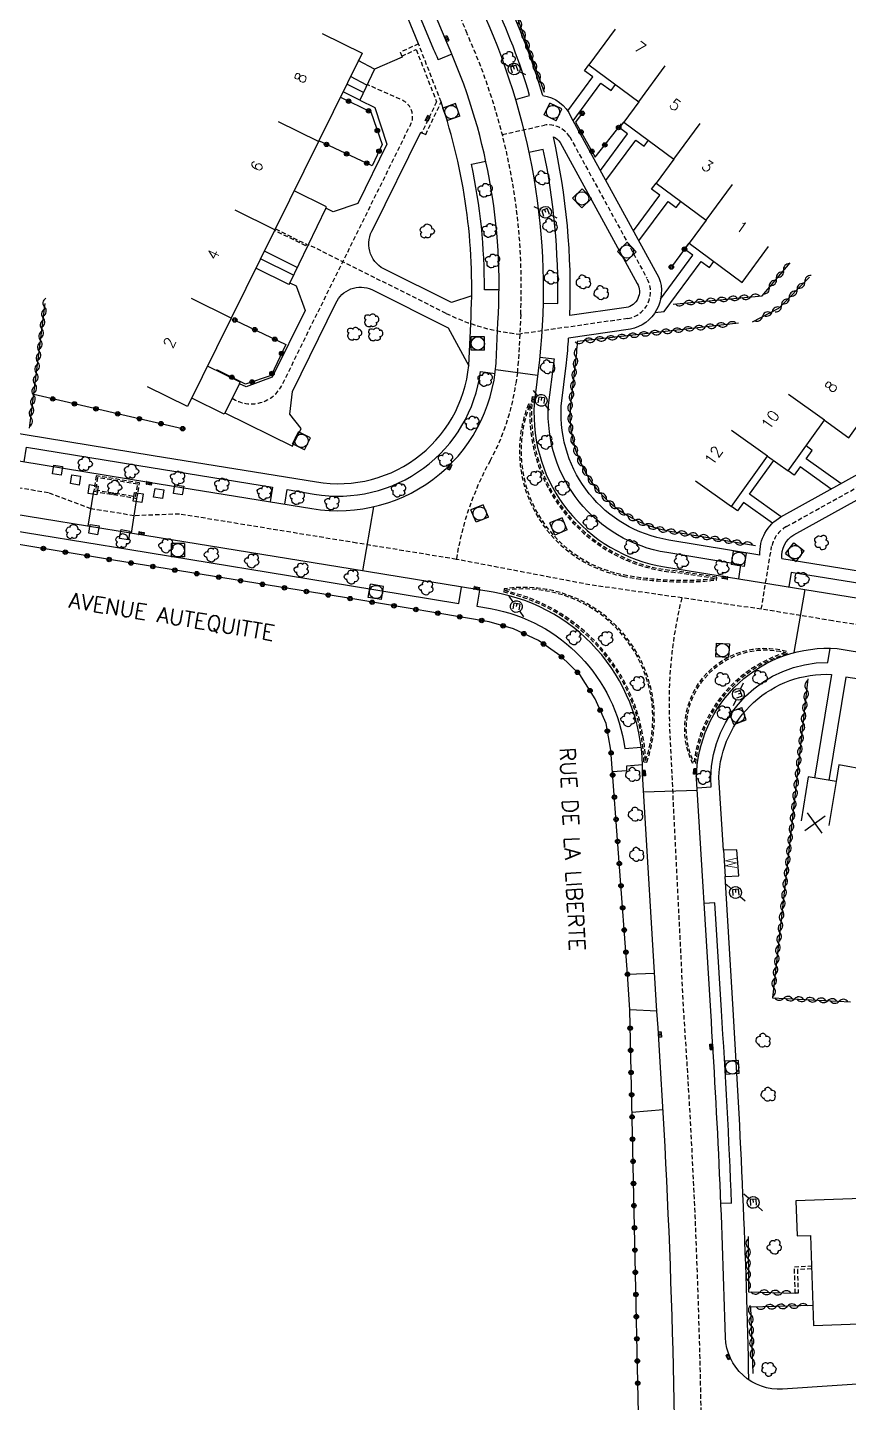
# Model space of a CAD drawing. Header units: millimetres. Extents: x 150999 to 152000, y 125999 to 127001.
# Drawn here: x 151575.3 to 151667.7, y 126231.1 to 126386 of the extents above; entities that cross this region are included whole.
import ezdxf
from ezdxf.enums import TextEntityAlignment as Align

# ---------------------------------------------------------------- set-up
doc = ezdxf.new("R2010")
doc.units = ezdxf.units.MM
doc.linetypes.add('DASHED', pattern=[0.75, 0.5, -0.25])
doc.layers.get('0').update_dxf_attribs({"linetype": 'CONTINUOUS'})
for name, color, linetype in [('W0001', 6, 'DASHED'), ('W0008', 7, 'CONTINUOUS'), ('W0100', 7, 'CONTINUOUS'), ('W0112', 1, 'DASHED'), ('W0300', 7, 'CONTINUOUS'), ('W0310', 3, 'CONTINUOUS'), ('W0322', 7, 'CONTINUOUS'), ('W0334', 7, 'CONTINUOUS'), ('W0400', 7, 'CONTINUOUS'), ('W0420', 7, 'CONTINUOUS'), ('W0471', 7, 'CONTINUOUS'), ('W0984', 7, 'CONTINUOUS'), ('W0989', 7, 'CONTINUOUS'), ('W0991', 7, 'CONTINUOUS'), ('W1102', 7, 'CONTINUOUS')]:
    doc.layers.add(name, color=color, linetype=linetype)
doc.styles.get("Standard").update_dxf_attribs({"font": 'romans.shx', "width": 0.85})

# ---------------------------------------------------------------- blocks, each defined once
blk = doc.blocks.new('t991o')
at = {"color": 0, "linetype": 'Continuous'}
for p, q in [((-1, 1), (1, -1)), ((-1, -1), (1, 1))]:
    blk.add_line(p, q, dxfattribs=at)
blk = doc.blocks.new('t322o')
at = {"color": 0, "linetype": 'Continuous'}
for radius in [0.25, 0.15]:
    blk.add_circle((0, 0), radius, dxfattribs=at)
blk = doc.blocks.new('t310o')
at = {"color": 0, "linetype": 'Continuous'}
for centre, start, end in [((-0.5, 0.38), 216.8699, 323.1304), ((0.5, -0.37), 36.8699, 143.1303)]:
    blk.add_arc(centre, 0.625, start, end, dxfattribs=at)
blk = doc.blocks.new('T300')
for p, q in [((-0.8, 0.51), (-0.86, 0.34)), ((-0.86, 0.34), (-0.86, 0.17)), ((-0.86, 0.17), (-0.74, 0.06)), ((-0.69, 0.63), (-0.8, 0.51)), ((-0.8, -0.06), (-0.74, 0.06)), ((-0.74, 0.06), (-0.69, 0.11)), ((-0.57, 0.69), (-0.69, 0.63)), ((-0.46, 0.69), (-0.57, 0.69)), ((-0.29, 0.63), (-0.46, 0.69)), ((-0.29, 0.63), (-0.17, 0.74)), ((-0.23, 0.57), (-0.29, 0.63)), ((-0.17, 0.74), (-0.06, 0.8)), ((-0.06, 0.8), (0.06, 0.8)), ((0.06, 0.8), (0.23, 0.74)), ((0.23, 0.74), (0.34, 0.63)), ((0.34, 0.63), (0.4, 0.51)), ((0.46, 0.46), (0.34, 0.46)), ((0.4, 0.51), (0.4, 0.46)), ((0.57, 0.4), (0.46, 0.46)), ((0.57, 0.4), (0.69, 0.29)), ((0.69, 0.29), (0.74, 0.17)), ((0.74, 0.06), (0.69, -0.17)), ((0.74, 0.17), (0.74, 0.06)), ((-0.8, -0.17), (-0.8, -0.06)), ((-0.8, -0.23), (-0.8, -0.17)), ((-0.74, -0.34), (-0.8, -0.23)), ((-0.69, -0.4), (-0.74, -0.34)), ((-0.51, -0.46), (-0.69, -0.4)), ((-0.4, -0.46), (-0.51, -0.46)), ((-0.4, -0.46), (-0.34, -0.46)), ((-0.34, -0.46), (-0.34, -0.4)), ((-0.34, -0.51), (-0.34, -0.46)), ((-0.29, -0.63), (-0.34, -0.51)), ((-0.17, -0.74), (-0.29, -0.63)), ((-0.06, -0.8), (-0.17, -0.74)), ((0.06, -0.8), (-0.06, -0.8)), ((0.17, -0.74), (0.06, -0.8)), ((0.23, -0.69), (0.17, -0.74)), ((0.29, -0.46), (0.23, -0.46)), ((0.29, -0.63), (0.23, -0.69)), ((0.46, -0.4), (0.29, -0.46)), ((0.34, -0.51), (0.29, -0.63)), ((0.34, -0.51), (0.34, -0.46)), ((0.57, -0.34), (0.46, -0.4)), ((0.63, -0.29), (0.57, -0.34)), ((0.69, -0.17), (0.63, -0.29))]:
    blk.add_line(p, q)
blk = doc.blocks.new('t112o')
at = {"color": 0, "linetype": 'Continuous'}
for p, q in [((-0.5, 0.5), (0.5, 0.5)), ((-0.5, -0.5), (-0.5, 0.5)), ((0.5, 0.5), (0.5, -0.5)), ((0.5, -0.5), (-0.5, -0.5))]:
    blk.add_line(p, q, dxfattribs=at)
blk = doc.blocks.new('T400')
for p, q in [((-0.15, 0.3), (0.15, 0.3)), ((-0.15, -0.25), (-0.15, 0.3)), ((-0.15, 0.15), (0.15, 0.15)), ((-0.15, 0), (0.15, 0)), ((0.15, 0.3), (0.15, -0.25)), ((-0.15, -0.15), (0.15, -0.15)), ((-0.15, -0.25), (-0.15, -0.3)), ((-0.15, -0.3), (0.15, -0.3)), ((0.15, -0.3), (0.15, -0.25))]:
    blk.add_line(p, q)
blk = doc.blocks.new('T471')
for p, q in [((-0.333334, 0.333334), (-0.333334, -0.333334)), ((-0.333334, 0.333334), (0.333334, 0.333334)), ((-0.333334, 0), (0, 0)), ((0.500001, 0.500001), (1.000002, 1.000002)), ((-0.500001, -0.500001), (-1.000002, -1.000002)), ((-0.333334, -0.333334), (0.333334, -0.333334))]:
    blk.add_line(p, q)
blk.add_ellipse((0, 0), major_axis=(0.471405, 0.471405), ratio=1, start_param=5.4977871438, end_param=11.780972451)
blk = doc.blocks.new('T420')
for p, q in [((0.75, 0.75), (-0.75, 0.75)), ((-0.75, 0.75), (-0.75, -0.75)), ((0.75, 0.75), (0.75, -0.75)), ((0.75, -0.75), (-0.75, -0.75))]:
    blk.add_line(p, q)
blk.add_ellipse((0, 0), major_axis=(-0.53, 0.53), ratio=1, start_param=3.926991, end_param=10.210176)

msp = doc.modelspace()

# ---------------------------------------------------------------- linework, layer by layer
at = {"layer": 'W0001'}
for points in [[(151537.05, 126614.23), (151548.92, 126579.41), (151562.37, 126537.98), (151575.21, 126504.15), (151582.55, 126486.36), (151589.9, 126468.8), (151596.44, 126453.05), (151601.99, 126439.77), (151608.05, 126425.29), (151618.48, 126400.32), (151624.76, 126385.28, -0.117883), (151630.79, 126353.66), (151630.54, 126348.4, -0.015802), (151630.44, 126347.12), (151630.25, 126345.82, -0.089197), (151627.35, 126337.18, 0.086121), (151623.54, 126326.07, 8.691263)], [(151628.73, 126373.92), (151633.46, 126374.98, -0.29291), (151636.31, 126373.67), (151644.99, 126357.76, -0.523816), (151642.86, 126353.2), (151630.68, 126351.45, -0.094046), (151622.41, 126353.78), (151606.88, 126361.52)], [(151657.88, 126320.46), (151659.04, 126327.51, -0.215138), (151660.7, 126329.76), (151682.35, 126341.79, 0.209226), (151684.58, 126345.47), (151685.42, 126348.97, -0.14973), (151689.01, 126353.5), (151700.94, 126360.48, -0.192628), (151708.02, 126361.87), (151711.35, 126361.24)], [(151750.38, 126305.21), (151713.18, 126311.4, -0.119765), (151708.44, 126313.39, 0.24), (151698.58, 126315.01, -0.119765), (151693.45, 126314.65), (151665.94, 126319.14), (151662.31, 126319.74), (151657.88, 126320.46), (151638.59, 126323.2), (151623.54, 126326.07), (151612.32, 126327.91), (151592.38, 126331.17), (151587.29, 126330.98), (151582.42, 126331.77), (151577.64, 126333.56), (151554.78, 126337.32, -0.139565), (151544.81, 126342.01, 0.295321), (151534.91, 126343.44, -0.12364), (151526.72, 126341.9), (151503.11, 126345.8), (151489.67, 126348.16, 0.109285), (151471.89, 126347.37, 0.212239), (151449.84, 126328.54, 0.018837), (151447.25, 126320.14, 0.041296)], [(151640.27, 126039.01, 0.042494), (151641.99, 126050.66, 0.000992), (151649.15, 126152.83, 0.034443), (151649.16, 126274.99), (151647.55, 126307.54, -0.073503), (151648.93, 126321.73, -1.783596)]]:
    msp.add_lwpolyline(points, format="xyb", dxfattribs=at)
at = {"layer": 'W0001', "flags": 128}
msp.add_lwpolyline([(151598.32, 126344.21, 0.449615), (151603.97, 126345.77), (151607.78, 126353.55), (151613.71, 126365.52), (151618.28, 126374.81, 0.442223), (151617.56, 126377.75), (151613.51, 126379.55)], format="xyb", dxfattribs=at)
at = {"layer": 'W0008'}
for points in [[(151763.23, 126502.82, 0.04784), (151738.65, 126543.01, 0.037428), (151713.93, 126571.65, 0.026113), (151676.15, 126603.66, 0.043958), (151645.47, 126626.27, 0.06869), (151615.89, 126637.24, -0.067758), (151606.11, 126641.3), (151586.22, 126653.91, 0.190937), (151564.94, 126657.36, 0.061077), (151535.82, 126646.97), (151496.35, 126627.17, 0.390129), (151493.8, 126619.04), (151499.22, 126608.77, -0.421219), (151497.79, 126604.32, 0.00231), (151458, 126584.35), (151443.59, 126577.08), (151441.44, 126575.97), (151435.75, 126573.12, -0.483704), (151417.29, 126583.22, -0.000014), (151404.9, 126655.69)], [(151626.13, 126388.57, -0.137109), (151632.91, 126348.56), (151632.32, 126343.59, 0.386418), (151646.98, 126325.24), (151684.62, 126319.15, 0.395089), (151703.99, 126332.49), (151708.38, 126359.12, 0.062767), (151710.49, 126383.18, 0.103049), (151703.32, 126413.24)], [(151539.35, 126390.47, -0.112893), (151543.24, 126360.53), (151542.83, 126356, 0.383021), (151555.26, 126340.29), (151588.93, 126334.77), (151607.29, 126331.8, 0.461073), (151628.06, 126349.13), (151628.23, 126352.74, 0.12196), (151622.47, 126384.29), (151616.17, 126399.36)], [(151617.4, 126382.75), (151617.45, 126382.65), (151614.33, 126381.29), (151612.68, 126377.8), (151614.39, 126376.96), (151615.72, 126372.84), (151612.45, 126366.14), (151609.68, 126365.21), (151608.87, 126365.63), (151608.87, 126365.63), (151604.81, 126357.23), (151605.5, 126356.89), (151606.52, 126354.09), (151602.83, 126346.58), (151599.9, 126345.52), (151599.15, 126345.84), (151597.48, 126342.57), (151605.09, 126338.82), (151606.08, 126340.81), (151604.82, 126342.41), (151605.11, 126344.96), (151609.98, 126354.91, -0.415514), (151614.03, 126356.46), (151622.62, 126352.16), (151624.94, 126347.86)], [(151633.27, 126378.31, -0.263219), (151636.44, 126375.93), (151646.36, 126357.83, -0.455029), (151643.16, 126351.98), (151636.19, 126351)], [(151625.28, 126355.74), (151623.02, 126355), (151615.38, 126358.79, -0.432977), (151614.18, 126363.31), (151619.57, 126374.18), (151619.67, 126374.13)], [(151634.47, 126373.65, -0.152608), (151635.23, 126373.03), (151643.9, 126357.14, -0.524062), (151642.66, 126354.43), (151636.32, 126353.52)], [(151657.72, 126326.54, -0.286141), (151660.09, 126330.85), (151681.68, 126342.85, 0.209137), (151683.34, 126345.69), (151684.22, 126349.34, -0.152849), (151688.34, 126354.55), (151700.28, 126361.54, -0.140886), (151706.09, 126363.29)], [(151660.2, 126326.15, -0.291016), (151661.55, 126328.85), (151681.82, 126340.05, 0.264783), (151685.81, 126345.4), (151686.69, 126348.75, -0.165876), (151689.9, 126352.59), (151702.17, 126359.62, -0.097649), (151705.6, 126360.73)], [(151694.8, 126229.59, 1.53431), (151688.09, 126242.71), (151687.22, 126240.85, -0.268545), (151678.71, 126233.86), (151660.28, 126232.62, -0.42406), (151653.84, 126238.44, 0.009526), (151652.18, 126275.2), (151650.58, 126301.4, -0.431785), (151666.43, 126316.03), (151696.44, 126311.08), (151722.21, 126306.86), (151740.99, 126303.75), (151749.88, 126302.26), (151767.91, 126299.25, -0.1364), (151776.14, 126295.42, -0.252866), (151781.15, 126280.07), (151779.33, 126270.06, 0.000633), (151769.57, 126220.09, 0.010842)]]:
    msp.add_lwpolyline(points, format="xyb", dxfattribs=at)
msp.add_lwpolyline([(151505.32, 126342.38), (151489.15, 126345.21, 0.109018), (151472.7, 126344.5, 0.210632), (151452.6, 126327.4, 0.064616), (151446.63, 126298.76, 0.041405), (151445.64, 126268.03, 0.032805), (151447.85, 126245.81, -0.004839), (151457.5, 126187.79, -0.004903), (151459.36, 126177.04, 0.0007), (151484.18, 126024.63, 0.441234), (151491.77, 126019.69), (151497.09, 126021.07, 0.001673), (151534.21, 126030.73), (151581.59, 126043.13, -0.095314), (151626.31, 126045.18), (151631.01, 126044.47, 0.437454), (151639.01, 126050.87, 0.000992), (151646.17, 126153.04, 0.034443), (151646.12, 126275.2), (151644.49, 126301.93, 0.375123), (151627.68, 126322.36), (151611.84, 126324.95), (151587.1, 126329), (151536.42, 126337.26)], format="xyb", close=True, dxfattribs=at)
at = {"layer": 'W0100'}
for points in [[(151608.45, 126385.3), (151612.93, 126383.09), (151603.12, 126363.17), (151593.29, 126343.28), (151588.8, 126345.5)], [(151681.68, 126293.45), (151682.49, 126298.39), (151679.56, 126298.87), (151679.85, 126300.64), (151673.13, 126301.73), (151666.61, 126302.91), (151666.3, 126301.04), (151663.16, 126301.56), (151662.35, 126296.62)]]:
    msp.add_lwpolyline(points, dxfattribs=at)
at = {"layer": 'W0100', "flags": 128}
for points in [[(151641.44, 126385.79), (151638.47, 126381.77), (151644.08, 126377.62), (151642.39, 126375.33), (151648.04, 126371.16), (151646.03, 126368.44), (151651.67, 126364.27), (151649.75, 126361.67), (151655.71, 126357.27), (151658.68, 126361.29)], [(151650.46, 126334.93), (151654.52, 126332.02), (151658.59, 126337.69), (151660.9, 126336.03), (151665, 126341.73), (151667.74, 126339.76), (151671.83, 126345.46), (151674.46, 126343.58), (151678.78, 126349.6), (151674.72, 126352.51)]]:
    msp.add_lwpolyline(points, dxfattribs=at)
at = {"layer": 'W0100'}
msp.add_lwpolyline([(151655.34, 126290.43), (151655.14, 126293.37), (151653.61, 126293.3), (151653.8, 126290.36)], close=True, dxfattribs=at)
msp.add_lwpolyline([(151661.77, 126253.8), (151661.91, 126249.86), (151663.41, 126249.91), (151663.77, 126239.79), (151668.94, 126239.96, 1.378553), (151671.26, 126239.99), (151679.17, 126240.34), (151678.67, 126254.41)], format="xyb", close=True, dxfattribs=at)
at = {"layer": 'W0112'}
for points in [[(151617.4, 126382.75), (151619.03, 126383.49), (151621.32, 126377.61), (151619.67, 126374.13), (151620.1, 126373.92), (151621.84, 126377.59), (151619.29, 126384.13), (151617.21, 126383.18)], [(151583.02, 126335.48), (151582.73, 126333.74), (151587.6, 126332.94), (151587.89, 126334.68)], [(151583.17, 126335.28), (151582.94, 126333.89), (151587.45, 126333.15), (151587.68, 126334.54)]]:
    msp.add_lwpolyline(points, close=True, dxfattribs=at)
for points in [[(151603.18, 126363.29), (151606.69, 126361.56), (151606.61, 126361.39), (151603.09, 126363.12)], [(151663.54, 126246.16), (151661.94, 126246.08), (151662.03, 126243.41), (151661.7, 126243.4), (151661.6, 126246.39), (151663.53, 126246.49)]]:
    msp.add_lwpolyline(points, dxfattribs=at)
for points in [[(151631.66, 126343.54, 0.471185), (151642.33, 126324.17, 0.074619), (151652.84, 126323.74), (151652.86, 126324.05), (151647.85, 126324.81, -0.400079), (151632.03, 126343.52)], [(151631.78, 126343.35, 0.468444), (151642.37, 126324.35, 0.073515), (151652.67, 126323.9), (151647.83, 126324.63, -0.397048), (151631.84, 126343.35)], [(151644.98, 126303.24, 0.567415), (151628.92, 126322.75), (151628.91, 126322.38, -0.34481), (151644.67, 126303.25)], [(151644.86, 126303.43, 0.561056), (151629.1, 126322.6), (151629.09, 126322.52, -0.340413), (151644.84, 126303.43)]]:
    msp.add_lwpolyline(points, format="xyb", close=True, dxfattribs=at)
at = {"layer": 'W0112', "flags": 128}
for points in [[(151660.74, 126315.42, 0.30065), (151650.46, 126303.08), (151650.13, 126303.11, -0.643329), (151660.76, 126315.72)], [(151660.57, 126315.56, 0.29515), (151650.31, 126303.28), (151650.25, 126303.28, -0.633401), (151660.57, 126315.58)]]:
    msp.add_lwpolyline(points, format="xyb", close=True, dxfattribs=at)
at = {"layer": 'W0310'}
for points in [[(151628.42, 126391.44), (151630.25, 126387.52), (151633.43, 126378.68)], [(151647.95, 126354.81), (151657.96, 126355.76), (151661.14, 126359.48)], [(151656.89, 126352.83), (151659.86, 126354.37), (151663.32, 126357.86)], [(151575.5, 126340.83), (151577.26, 126354.88)], [(151663.11, 126312.63), (151659.14, 126276.69), (151667.92, 126276.22)], [(151656.4, 126249.79), (151656.42, 126243.58), (151661.7, 126243.4)], [(151663.69, 126242.03), (151656.66, 126241.84), (151656.93, 126234.37)]]:
    msp.add_lwpolyline(points, dxfattribs=at)
msp.add_lwpolyline([(151655.31, 126352.68), (151637.16, 126350.59, -0.007834), (151636.94, 126348.11), (151636.35, 126343.23, 0.384204), (151647.63, 126329.24), (151657.21, 126327.63)], format="xyb", dxfattribs=at)
at = {"layer": 'W0322'}
for points in [[(151619.29, 126384.13), (151617.24, 126389.2), (151615.96, 126389.02)], [(151610.49, 126378.13), (151613.93, 126376.47), (151615.19, 126372.81), (151614.09, 126370.4), (151608.07, 126373.22)], [(151637.72, 126376.31), (151636.98, 126375.3), (151639.17, 126371.38), (151642.15, 126375.13)], [(151649.65, 126361.58), (151647.75, 126359)], [(151598.61, 126353.03), (151604.36, 126350.26), (151602.7, 126346.79), (151599.83, 126345.8), (151596.57, 126347.43)], [(151592.74, 126340.79), (151575.98, 126344.63)], [(151642.82, 126279.34), (151640.95, 126304.56), (151640.4, 126307.59), (151639.18, 126310.37), (151637.45, 126313.09), (151635.31, 126315.17), (151632.79, 126316.94), (151630, 126318.24), (151627.26, 126319.04), (151612.14, 126321.57), (151584.96, 126325.98), (151543.43, 126332.86), (151519.6, 126336.85)], [(151637.59, 126081.01), (151642.91, 126154.16), (151644.61, 126203.64), (151643.07, 126275.33)]]:
    msp.add_lwpolyline(points, dxfattribs=at)
at = {"layer": 'W0334'}
for points in [[(151633.27, 126378.31, 0.039261), (151628.92, 126389.81), (151627.9, 126392.24), (151633.67, 126394.59)], [(151623.04, 126382.98), (151621.52, 126382.34, 0.005423), (151620.95, 126383.63), (151618.19, 126390.25), (151619.71, 126390.88)], [(151559.62, 126348.98), (151550.87, 126345.34, 0.112429), (151555.77, 126343.29), (151589.42, 126337.78), (151607.79, 126334.8, 0.451836), (151625, 126348.71), (151625.2, 126353.38, 0.094713), (151621.84, 126377.59)], [(151636.32, 126353.52, 0.064688), (151634.47, 126373.65)], [(151628.36, 126356.43), (151626.71, 126356.44, 0.054711), (151625.25, 126370.57), (151626.87, 126370.91)], [(151657.72, 126326.54), (151647.47, 126328.25, -0.384785), (151635.36, 126343.31), (151635.95, 126348.22, 0.008884), (151636.19, 126351)], [(151604.26, 126332.29), (151604.52, 126333.92), (151607.56, 126333.42, 0.425462), (151626.28, 126347.23), (151627.91, 126347.02)], [(151660.2, 126326.15), (151685.09, 126322.16, 0.009523), (151685.63, 126322.09), (151686.02, 126323.93)], [(151626.16, 126322.61), (151625.86, 126320.78), (151627.38, 126320.53, -0.325662), (151642.51, 126304.75), (151644.36, 126304.9)], [(151650.64, 126300.34), (151652.24, 126300.44), (151652.18, 126301.44, -0.409578), (151665.38, 126314.47), (151665.64, 126316.07)], [(151653.61, 126293.3), (151653.1, 126301.5, -0.418224), (151665.78, 126313.11), (151663.87, 126301.44)], [(151656.48, 126233.65, 0.010781), (151654.7, 126275.36), (151653.8, 126290.36)], [(151653.32, 126253.6), (151654.54, 126253.56, 0.005623), (151653.39, 126275.27), (151652.66, 126287.39), (151651.44, 126287.32)]]:
    msp.add_lwpolyline(points, format="xyb", dxfattribs=at)
at = {"layer": 'W0334', "flags": 128}
for points in [[(151630.22, 126377.86), (151631.8, 126378.33, 0.037959), (151627.64, 126389.24), (151626.97, 126390.84), (151625.44, 126390.22)], [(151633.31, 126354.91), (151634.96, 126354.87, 0.056815), (151633.34, 126372.25), (151631.72, 126371.91)], [(151655.34, 126323.89), (151655.59, 126325.47), (151647.24, 126326.83, -0.385616), (151633.92, 126343.44), (151634.55, 126348.38, 0.000788), (151634.58, 126348.62), (151632.95, 126348.82)], [(151703.09, 126329.61), (151701.55, 126330.2, -0.344261), (151684.88, 126320.78), (151661.25, 126324.6), (151660.99, 126322.98)]]:
    msp.add_lwpolyline(points, format="xyb", dxfattribs=at)
at = {"layer": 'W0334'}
for points in [[(151614.33, 126381.29), (151612.51, 126382.24)], [(151613.08, 126378.65), (151611.22, 126379.61)], [(151613.48, 126379.49), (151611.63, 126380.44)], [(151627.99, 126347.45), (151632.7, 126346.81)], [(151518.51, 126340.22), (151518.21, 126338.39), (151536.12, 126335.43), (151586.8, 126327.17), (151611.54, 126323.12), (151623.84, 126321.11), (151624.14, 126322.94)], [(151574.89, 126337.07), (151575.16, 126338.7), (151589.19, 126336.4), (151602.86, 126334.19), (151602.59, 126332.56)], [(151582.12, 126329.81), (151582.73, 126333.74)], [(151586.99, 126329.01), (151587.6, 126332.94)], [(151614.22, 126331.99), (151612.99, 126324.76)], [(151661.57, 126315.57), (151662.83, 126322.68)], [(151668.8, 126302.52), (151670.4, 126312.34), (151667.39, 126312.81), (151665.48, 126301.18)], [(151644.5, 126302.94), (151642.69, 126302.77), (151642.7, 126302.24), (151641.13, 126302.14)], [(151650.66, 126300.04), (151644.62, 126299.85)], [(151646.12, 126275.2), (151643.07, 126275.33), (151642.82, 126279.34), (151645.86, 126279.45)], [(151646.82, 126264.07), (151643.32, 126263.76)]]:
    msp.add_lwpolyline(points, dxfattribs=at)
at = {"layer": 'W0334', "flags": 128}
for points in [[(151636.08, 126376.59), (151638.91, 126380.41), (151637.98, 126381.1), (151638.47, 126381.77)], [(151636.69, 126375.47), (151639.83, 126379.72), (151640.96, 126378.89), (151641.46, 126379.57)], [(151612.68, 126377.8), (151610.79, 126378.73)], [(151639.77, 126369.85), (151642.83, 126373.98), (151641.9, 126374.66), (151642.39, 126375.33)], [(151640.39, 126368.73), (151643.75, 126373.28), (151644.68, 126372.6), (151645.18, 126373.28)], [(151608.87, 126365.63), (151608.93, 126365.77), (151605.29, 126367.57)], [(151643.49, 126363.06), (151646.46, 126367.09), (151645.53, 126367.77), (151646.03, 126368.44)], [(151644.1, 126361.95), (151647.39, 126366.39), (151648.31, 126365.71), (151648.81, 126366.38)], [(151646.53, 126355.38), (151650.18, 126360.32), (151649.25, 126361), (151649.75, 126361.67)], [(151605.22, 126358.08), (151601.51, 126359.91)], [(151605.64, 126358.95), (151601.94, 126360.77)], [(151645.9, 126353.87), (151646.96, 126353.98), (151651.11, 126359.62), (151652.03, 126358.94), (151652.53, 126359.61)], [(151604.81, 126357.23), (151604.71, 126357.04), (151600.99, 126358.87)], [(151599.15, 126345.84), (151599.23, 126346.01), (151595.54, 126347.83)], [(151597.48, 126342.57), (151597.41, 126342.43), (151593.76, 126344.24)], [(151666.84, 126334.61), (151662.93, 126337.41), (151663.61, 126338.35), (151662.92, 126338.84)], [(151660.1, 126330.86), (151656.55, 126333.4), (151659.27, 126337.2)], [(151665.73, 126333.99), (151662.25, 126336.48), (151661.58, 126335.54), (151660.9, 126336.03)], [(151659.13, 126330.14), (151655.87, 126332.47), (151655.2, 126331.53), (151654.52, 126332.02)]]:
    msp.add_lwpolyline(points, dxfattribs=at)
at = {"layer": 'W1102', "flags": 128}
for points in [[(151644.08, 126377.62), (151647.06, 126381.65)], [(151608.03, 126373.13), (151603.54, 126375.34)], [(151648.04, 126371.16), (151651.01, 126375.18)], [(151651.67, 126364.27), (151654.64, 126368.3)], [(151603.12, 126363.17), (151598.64, 126365.39)], [(151598.2, 126353.23), (151593.72, 126355.44)], [(151665, 126341.73), (151660.93, 126344.65)], [(151658.59, 126337.69), (151654.53, 126340.6)], [(151666.3, 126301.04), (151665.49, 126296.11)]]:
    msp.add_lwpolyline(points, dxfattribs=at)

# ---------------------------------------------------------------- block references
at = {"layer": 'W0112', "rotation": 170.794896571725}
for p in [(151578.65, 126336.11), (151580.68, 126335.01), (151582.67, 126333.91), (151587.74, 126333.04), (151590.05, 126333.48), (151592.29, 126333.9), (151582.75, 126329.42), (151586.22, 126328.85)]:
    msp.add_blockref('t112o', p, dxfattribs=at)
at = {"layer": 'W0300'}
for p, rotation in [((151629.39, 126382.32), 288.743580401954), ((151633.17, 126369.05), 188.174450248076), ((151626.74, 126367.6), 243.692666899039), ((151627.23, 126363.07), 243.692666899039), ((151634.02, 126363.69), 188.174450248076), ((151620.28, 126363.1), 80.86330853199621), ((151627.57, 126359.64), 243.692666899039), ((151634.18, 126357.85), 188.174450248076), ((151637.78, 126357.33), 188.174450248076), ((151639.79, 126356.12), 188.174450248076), ((151613.9, 126352.96), 226.027928643576), ((151611.97, 126351.46), 226.027928643576), ((151614.34, 126351.39), 226.027928643576), ((151633.76, 126347.77), 186.578743250614), ((151626.74, 126346.29), 243.692666899039), ((151625.24, 126341.38), 243.692666899039), ((151633.57, 126339.21), 263.1455571362861), ((151622.27, 126337.27), 243.692666899039), ((151581.78, 126336.89), 81.1903605572508), ((151586.99, 126336.05), 81.1903605572508), ((151592.12, 126335.18), 243.692666899039), ((151585.1, 126334.24), 81.1903605572508), ((151597.1, 126334.4), 243.692666899039), ((151616.99, 126333.83), 243.692666899039), ((151632.35, 126335.16), 263.1455571362861), ((151635.5, 126334.04), 263.1455571362861), ((151601.89, 126333.54), 243.692666899039), ((151605.6, 126332.98), 243.692666899039), ((151609.5, 126332.38), 243.692666899039), ((151580.44, 126329.25), 81.1903605572508), ((151638.64, 126330.18), 263.1455571362861), ((151586.02, 126328.22), 81.1903605572508), ((151590.85, 126327.54), 260.3678610370881), ((151664.61, 126328.09), 142.786733691449), ((151595.97, 126326.52), 260.3678610370881), ((151643.33, 126327.4), 335.10630629741), ((151600.51, 126325.84), 260.3678610370881), ((151606.08, 126324.82), 260.3678610370881), ((151648.93, 126325.81), 335.10630629741), ((151653.47, 126325.11), 335.10630629741), ((151611.73, 126324.03), 260.3678610370881), ((151662.49, 126323.8), 350.7742823243641), ((151620.12, 126322.81), 260.3678610370881), ((151636.76, 126317.19), 260.3678610370881), ((151640.35, 126317.09), 260.3678610370881), ((151643.93, 126312.04), 260.3678610370881), ((151653.41, 126312.56), 200.0556755426), ((151657.64, 126312.78), 200.0556755426), ((151642.86, 126307.98), 260.3678610370881), ((151653.64, 126308.8), 200.0556755426), ((151643.37, 126301.85), 182.185620287736), ((151651.34, 126301.47), 251.494890113175), ((151643.67, 126297.37), 182.185620287736), ((151643.8, 126292.85), 182.185620287736), ((151658.03, 126271.91), 177.444653518825), ((151658.61, 126265.83), 177.444653518825), ((151659.33, 126248.56), 272.069260987413), ((151658.78, 126234.82), 351.6731375195429)]:
    msp.add_blockref('T300', p, dxfattribs=dict(at, rotation=rotation))
at = {"layer": 'W0310'}
for p, rotation in [((151630.48, 126386.89), 289.774947579135), ((151630.9, 126385.71), 289.774947579135), ((151631.33, 126384.54), 289.774947579135), ((151631.75, 126383.36), 289.774947579135), ((151632.17, 126382.18), 289.774947579135), ((151632.59, 126381.01), 289.774947579135), ((151633.02, 126379.83), 289.774947579135), ((151660.39, 126358.61), 49.48837137510359), ((151659.58, 126357.66), 49.48837137510359), ((151662.78, 126357.32), 45.29240029913289), ((151658.77, 126356.71), 49.48837137510359), ((151661.03, 126355.55), 45.29240029913289), ((151661.91, 126356.43), 45.29240029913289), ((151577.21, 126354.48), 82.85440552500481), ((151649.2, 126354.93), 5.41265195931026), ((151650.44, 126355.05), 5.41265195931026), ((151651.69, 126355.17), 5.41265195931026), ((151652.93, 126355.28), 5.41265195931026), ((151654.18, 126355.4), 5.41265195931026), ((151655.42, 126355.52), 5.41265195931026), ((151656.67, 126355.64), 5.41265195931026), ((151660.15, 126354.66), 45.29240029913289), ((151577.05, 126353.24), 82.85440552500481), ((151658, 126353.41), 27.39143048922911), ((151659.11, 126353.98), 27.39143048922911), ((151576.74, 126350.76), 82.85440552500481), ((151576.9, 126352), 82.85440552500481), ((151644.13, 126351.39), 186.5787432506898), ((151645.37, 126351.54), 186.5787432506898), ((151646.62, 126351.68), 186.5787432506898), ((151647.86, 126351.82), 186.5787432506898), ((151649.1, 126351.97), 186.5787432506898), ((151650.34, 126352.11), 186.5787432506898), ((151651.58, 126352.25), 186.5787432506898), ((151652.82, 126352.4), 186.5787432506898), ((151654.07, 126352.54), 186.5787432506898), ((151576.59, 126349.52), 82.85440552500481), ((151637.92, 126350.68), 186.5787432506898), ((151639.16, 126350.82), 186.5787432506898), ((151640.41, 126350.96), 186.5787432506898), ((151641.65, 126351.11), 186.5787432506898), ((151642.89, 126351.25), 186.5787432506898), ((151576.43, 126348.28), 82.85440552500481), ((151636.88, 126347.62), 263.1455574172328), ((151637.01, 126348.86), 264.5284821145806), ((151576.28, 126347.04), 82.85440552500481), ((151636.73, 126346.38), 263.1455574172328), ((151575.97, 126344.55), 82.85440552500481), ((151576.12, 126345.8), 82.85440552500481), ((151636.58, 126345.14), 263.1455574172328), ((151575.81, 126343.31), 82.85440552500481), ((151636.43, 126343.9), 263.1455574172328), ((151575.65, 126342.07), 82.85440552500481), ((151636.33, 126342.65), 269.3021916657912), ((151636.38, 126341.4), 274.6395944007761), ((151636.53, 126340.16), 279.976997135761), ((151636.81, 126338.94), 285.3143998707459), ((151637.19, 126337.75), 290.6518026057308), ((151637.69, 126336.61), 295.9892053407157), ((151638.29, 126335.51), 301.3266080757007), ((151638.99, 126334.47), 306.6640108106856), ((151639.78, 126333.51), 312.0014135456705), ((151640.66, 126332.62), 317.3388162806554), ((151641.61, 126331.82), 322.6762190156403), ((151642.64, 126331.11), 328.0136217506252), ((151643.73, 126330.49), 333.3510244856101), ((151644.87, 126329.99), 338.688427220595), ((151646.06, 126329.59), 344.02582995558), ((151647.27, 126329.3), 349.3632326905649), ((151648.51, 126329.09), 350.5004980713456), ((151649.74, 126328.88), 350.5004980713456), ((151650.97, 126328.68), 350.5004980713456), ((151652.2, 126328.47), 350.5004980713456), ((151653.44, 126328.27), 350.5004980713456), ((151654.67, 126328.06), 350.5004980713456), ((151655.9, 126327.85), 350.5004980713456), ((151662.98, 126311.39), 263.68360593075), ((151662.7, 126308.9), 263.68360593075), ((151662.84, 126310.15), 263.68360593075), ((151662.56, 126307.66), 263.68360593075), ((151662.43, 126306.42), 263.68360593075), ((151662.29, 126305.18), 263.68360593075), ((151662.15, 126303.93), 263.68360593075), ((151661.88, 126301.45), 263.68360593075), ((151662.01, 126302.69), 263.68360593075), ((151661.74, 126300.21), 263.68360593075), ((151661.6, 126298.96), 263.68360593075), ((151661.46, 126297.72), 263.68360593075), ((151661.19, 126295.24), 263.68360593075), ((151661.33, 126296.48), 263.68360593075), ((151661.05, 126293.99), 263.68360593075), ((151660.91, 126292.75), 263.68360593075), ((151660.78, 126291.51), 263.68360593075), ((151660.5, 126289.02), 263.68360593075), ((151660.64, 126290.27), 263.68360593075), ((151660.36, 126287.78), 263.68360593075), ((151660.23, 126286.54), 263.68360593075), ((151660.09, 126285.3), 263.68360593075), ((151659.81, 126282.81), 263.68360593075), ((151659.95, 126284.05), 263.68360593075), ((151659.68, 126281.57), 263.68360593075), ((151659.54, 126280.33), 263.68360593075), ((151659.4, 126279.08), 263.68360593075), ((151659.26, 126277.84), 263.68360593075), ((151660.39, 126276.62), 356.962419862345), ((151661.63, 126276.56), 356.962419862345), ((151662.88, 126276.49), 356.962419862345), ((151664.13, 126276.43), 356.962419862345), ((151665.38, 126276.36), 356.962419862345), ((151666.63, 126276.29), 356.962419862345), ((151656.4, 126248.54), 270.1736314388061), ((151656.4, 126247.29), 270.1736314388061), ((151656.41, 126246.04), 270.1736314388061), ((151656.41, 126244.79), 270.1736314388061), ((151657.71, 126243.54), 358.0257749489041), ((151658.96, 126243.49), 358.0257749489041), ((151660.21, 126243.45), 358.0257749489041), ((151656.69, 126241.01), 272.0602213324079), ((151658.33, 126241.88), 181.556539458241), ((151659.58, 126241.92), 181.556539458241), ((151660.83, 126241.95), 181.556539458241), ((151662.08, 126241.98), 181.556539458241), ((151656.74, 126239.76), 272.0602213324079), ((151656.78, 126238.51), 272.0602213324079), ((151656.83, 126237.26), 272.0602213324079), ((151656.87, 126236.01), 272.0602213324079)]:
    msp.add_blockref('t310o', p, dxfattribs=dict(at, rotation=rotation))
at = {"layer": 'W0322'}
for p, rotation in [((151611.42, 126377.68), 334.21764443952), ((151613.67, 126376.59), 334.21764443952), ((151637.72, 126376.31), 233.720919349862), ((151641.82, 126374.71), 51.5509758190119), ((151614.65, 126374.38), 289.014506581339), ((151637.58, 126374.21), 299.2636919641701), ((151608.93, 126372.81), 154.89994136562), ((151611.2, 126371.75), 154.89994136562), ((151614.84, 126372.04), 245.485156349542), ((151638.81, 126372.03), 299.2636919641701), ((151640.26, 126372.75), 51.5509758190119), ((151613.46, 126370.69), 154.89994136562), ((151649.23, 126361.01), 233.515408493619), ((151647.75, 126359), 233.515408493619), ((151598.61, 126353.03), 334.29501728441), ((151600.86, 126351.94), 334.29501728441), ((151603.12, 126350.86), 334.29501728441), ((151603.88, 126349.25), 244.368544625946), ((151602.8, 126347), 244.368544625946), ((151598.28, 126346.58), 153.475710722916), ((151600.56, 126346.05), 198.915439182219), ((151578.12, 126344.14), 167.071418394078), ((151580.56, 126343.58), 167.071418394078), ((151582.99, 126343.02), 167.071418394078), ((151585.43, 126342.46), 167.071418394078), ((151587.87, 126341.91), 167.071418394078), ((151590.3, 126341.35), 167.071418394078), ((151592.74, 126340.79), 167.071418394078), ((151577.06, 126327.29), 170.596514334723), ((151579.53, 126326.88), 170.596514334723), ((151581.99, 126326.47), 170.596514334723), ((151584.46, 126326.06), 170.596514334723), ((151586.93, 126325.66), 170.772996868786), ((151589.39, 126325.26), 170.772996868786), ((151591.86, 126324.86), 170.772996868786), ((151594.33, 126324.46), 170.772996868786), ((151596.8, 126324.06), 170.772996868786), ((151599.26, 126323.66), 170.772996868786), ((151601.73, 126323.26), 170.772996868786), ((151604.2, 126322.86), 170.772996868786), ((151606.67, 126322.45), 170.772996868786), ((151609.13, 126322.05), 170.772996868786), ((151611.6, 126321.65), 170.772996868786), ((151614.07, 126321.24), 170.519617521681), ((151616.53, 126320.83), 170.519617521681), ((151619, 126320.42), 170.519617521681), ((151621.47, 126320.01), 170.519617521681), ((151623.93, 126319.6), 170.519617521681), ((151626.4, 126319.18), 170.519617521681), ((151628.82, 126318.58), 163.709326919293), ((151631.15, 126317.7), 154.989517093679), ((151633.36, 126316.54), 144.893890508551), ((151635.39, 126315.09), 135.768423385044), ((151637.18, 126313.35), 135.768423385044), ((151638.59, 126311.29), 122.540552978817), ((151639.74, 126309.08), 113.612007789256), ((151640.55, 126306.73), 100.282227394986), ((151640.97, 126304.27), 94.25300729963581), ((151641.15, 126301.78), 94.25300729963581), ((151641.34, 126299.28), 94.25300729963581), ((151641.53, 126296.79), 94.25300729963581), ((151641.71, 126294.3), 94.25300729963581), ((151641.9, 126291.8), 94.25300729963581), ((151642.08, 126289.31), 94.25300729963581), ((151642.27, 126286.82), 94.25300729963581), ((151642.45, 126284.32), 94.25300729963581), ((151642.64, 126281.83), 94.25300729963581), ((151642.82, 126279.34), 94.25300729963581), ((151643.11, 126273.27), 91.2309750013362), ((151643.17, 126270.77), 91.2309750013362), ((151643.22, 126268.27), 91.2309750013362), ((151643.28, 126265.77), 91.2309750013362), ((151643.33, 126263.27), 91.2309750013362), ((151643.38, 126260.77), 91.2309750013362), ((151643.44, 126258.27), 91.2309750013362), ((151643.49, 126255.77), 91.2309750013362), ((151643.54, 126253.27), 91.2309750013362), ((151643.6, 126250.77), 91.2309750013362), ((151643.65, 126248.27), 91.2309750013362), ((151643.7, 126245.77), 91.2309750013362), ((151643.76, 126243.27), 91.2309750013362), ((151643.81, 126240.77), 91.2309750013362), ((151643.87, 126238.28), 91.2309750013362), ((151643.92, 126235.78), 91.2309750013362), ((151643.97, 126233.28), 91.2309750013362)]:
    msp.add_blockref('t322o', p, dxfattribs=dict(at, rotation=rotation))
at = {"layer": 'W0400'}
for p, rotation in [((151622.46, 126384.73), 22.75772200999899), ((151620.32, 126375.72), 153.6138409421839), ((151632.22, 126344.1), 353.145557136286), ((151622.78, 126336.49), 339.393368479787), ((151588.94, 126334.64), 260.705776921355), ((151588.09, 126328.98), 260.705776921355), ((151653.79, 126324.01), 80.98077809054702), ((151625.82, 126322.81), 258.5371584339885), ((151644.68, 126301.98), 183.5342862304171), ((151650.42, 126302.18), 177.7133939906877), ((151646.47, 126272.53), 183.1699420922643), ((151652.26, 126271.16), 3.114668818648961), ((151654.17, 126236.23), 202.5445043717465)]:
    msp.add_blockref('T400', p, dxfattribs=dict(at, rotation=rotation))
at = {"layer": 'W0420'}
for p, rotation in [((151622.99, 126376.45), 289.774947579135), ((151634.43, 126376.46), 243.692666899039), ((151637.7, 126366.73), 313.7386193669419), ((151642.74, 126360.73), 313.7386193669419), ((151625.97, 126350.39), 270.439829223581), ((151606.12, 126339.42), 243.394636189547), ((151626.18, 126331.23), 292.851431949882), ((151635.05, 126329.78), 292.851431949882), ((151655.33, 126326.13), 350.980778090547), ((151661.67, 126326.88), 142.786733691449), ((151614.5, 126322.4), 260.3678610370881), ((151653.5, 126315.84), 86.39064987712831), ((151655.23, 126308.43), 200.0556755426), ((151654.59, 126268.85), 273.114668818649)]:
    msp.add_blockref('T420', p, dxfattribs=dict(at, rotation=rotation))
msp.add_blockref('T420', (151592.19, 126327.09), dxfattribs=at)
at = {"layer": 'W0471'}
for p, rotation in [((151630.05, 126381.3), 288.743580401954), ((151633.58, 126365.16), 288.743580401954), ((151633.11, 126343.98), 263.1455571362861), ((151630.3, 126320.76), 260.3678610370881), ((151655.29, 126310.87), 200.0556755426), ((151654.98, 126288.55), 273.765414251139), ((151656.96, 126253.64), 273.114668818649)]:
    msp.add_blockref('T471', p, dxfattribs=dict(at, rotation=rotation))
at = {"layer": 'W0991', "rotation": 80.6835588008274}
msp.add_blockref('t991o', (151663.92, 126296.37), dxfattribs=at)

# ---------------------------------------------------------------- texts
at = {"layer": 'W0984'}
msp.add_text('W', height=1.25, rotation=272.6451, dxfattribs=at).set_placement((151654.47, 126291.86), align=Align.MIDDLE)
at = {"layer": 'W0989'}
for s, rotation, p in [('AVENUE AUTEQUITTE', 350.7152, (151591.52, 126319.55)), ('RUE DE LA LIBERTE', 272.8412, (151636.61, 126293.44))]:
    msp.add_text(s, height=1.75, rotation=rotation, dxfattribs=at).set_placement(p, align=Align.MIDDLE)
at = {"layer": 'W0991'}
for s, rotation, p in [('7', 323.546, (151644.25, 126383.72)), ('8', 63.7748, (151606, 126380.32)), ('5', 323.546, (151648.19, 126377.27)), ('6', 63.7748, (151601.09, 126370.36)), ('3', 323.546, (151651.82, 126370.38)), ('1', 323.546, (151655.7, 126363.49)), ('4', 63.6927, (151596.18, 126360.41)), ('2', 63.6927, (151591.26, 126350.47)), ('8', 54.3494, (151665.72, 126345.52)), ('10', 54.3494, (151658.89, 126341.79)), ('12', 54.3494, (151652.49, 126337.77))]:
    msp.add_text(s, height=1.25, rotation=rotation, dxfattribs=at).set_placement(p, align=Align.MIDDLE)

doc.saveas('drawing.dxf')
